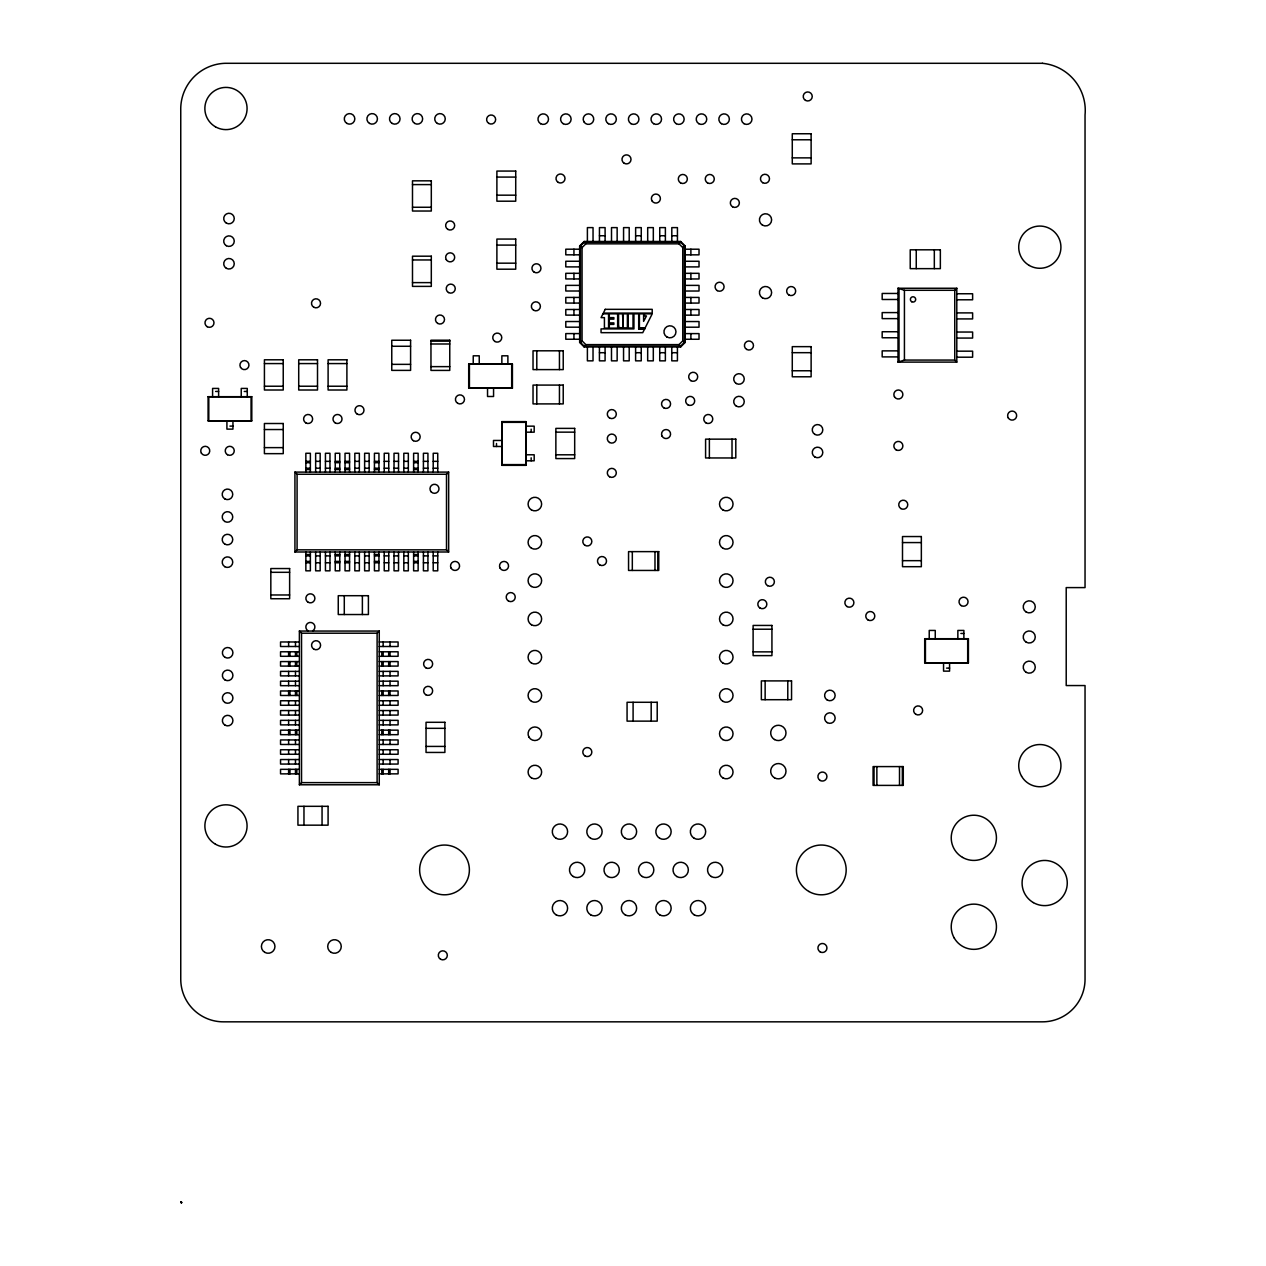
<?xml version="1.0" encoding="UTF-8"?>
<svg xmlns="http://www.w3.org/2000/svg" width="1266" height="1266" viewBox="0 0 1266 1266"><rect width="100%" height="100%" fill="white"/><g stroke="black" fill="none" stroke-linecap="round" stroke-linejoin="round"><path stroke-width="1.5" d="M618.552 325.916L618.552 313.841L622.54 313.841L623.22 326.913L623.299 313.841L627.398 313.841L627.398 326.913L628.189 326.913L628.189 313.841L633.016 313.841L633.016 328.147L619.517 327.672A2.437 2.437 0 0 1 618.583 326.201L618.552 325.868M644.647 328.907L642.748 332.673L601.049 332.673L601.049 328.907L633.934 328.907L633.934 313.841L638.697 313.841L638.697 328.907L644.647 328.907L638.697 328.907M645.011 328.147L652.212 313.841L644.711 313.841L644.711 315.946L646.483 315.946L643.603 321.374L643.603 313.841L639.409 313.857L639.409 328.147L645.011 328.147L639.409 328.163M208.083 420.834L251.792 420.834L251.792 396.717L208.083 396.717L208.083 420.834L251.792 420.834M208.083 396.717L251.792 396.717M579.654 246L584.18 241.474L680.633 241.474L685.159 246L685.159 342.453L680.633 346.979L584.18 346.979L579.654 342.453L579.654 246L580.967 247.281M580.414 246L584.18 242.233L680.633 242.233L684.4 246L684.4 342.453L680.633 346.219L584.18 346.219L580.414 342.453L580.414 246L582.059 247.598L582.059 340.855L585.826 344.621L679.003 344.621L680.633 346.219M582.059 247.598L585.826 243.832L679.003 243.832L680.633 242.233M294.931 551.992L297.083 549.84L446.502 549.84L448.655 551.992L448.655 472.107L294.931 472.107L294.931 551.992L448.655 551.992M468.705 388.203L512.413 388.203L512.413 364.086L468.705 364.086L468.705 388.203L512.413 388.203M468.705 364.086L512.413 364.086M294.931 472.107L297.083 474.259L446.502 474.259L448.655 472.107M525.896 465.334L525.896 421.625L501.779 421.625L501.779 465.334L525.896 465.334L525.896 421.625M501.779 465.334L501.779 421.625M379.262 784.778L377.11 782.625L377.11 633.206L379.262 631.054L299.377 631.054L299.377 784.778L379.262 784.778L379.262 631.054M679.003 344.621L682.77 340.855L682.77 247.598L679.003 243.832M299.377 784.778L301.53 782.625L301.53 633.206L299.377 631.054M956.795 362.108L954.754 360.066L954.754 290.294L956.795 288.252L898.005 288.252L898.005 362.108L956.795 362.108L956.795 288.252M898.005 362.108L904.43 360.066L954.754 360.066M924.702 662.846L968.411 662.846L968.411 638.729L924.702 638.729L924.702 662.846L968.411 662.846M924.702 638.729L968.411 638.729M679.336 242.756L680.633 241.474M579.654 342.453L580.967 341.171M580.414 342.453L582.059 340.855M682.77 247.598L684.4 246M683.846 247.281L685.159 246M584.18 346.219L585.826 344.621M584.18 346.979L585.493 345.697M792.279 139.782L811.126 139.782M792.279 157.87L811.126 157.87M496.889 177.082L515.721 177.082M412.494 184.599L431.31 184.599M496.889 195.17L515.721 195.17M412.494 207.26L431.31 207.26M599.451 235.745L605.101 235.745M635.627 235.745L641.261 235.745M659.744 235.745L665.378 235.745M671.803 235.745L677.437 235.745M496.889 245.098L515.721 245.098M579.654 249.196L565.791 249.196L565.791 254.83L579.654 254.83M685.159 249.212L699.022 249.212L699.022 254.846L685.159 254.846M412.494 259.957L431.31 259.957M579.654 261.255L565.791 261.255L565.791 266.889L579.654 266.889M685.159 261.271L699.022 261.271L699.022 266.904L685.159 266.904M496.889 263.17L515.721 263.17M579.654 273.314L565.791 273.314L565.791 278.947L579.654 278.947M685.159 273.329L699.022 273.329L699.022 278.963L685.159 278.963M412.494 282.619L431.31 282.619M579.654 285.372L565.791 285.372L565.791 291.006L579.654 291.006M685.159 285.388L699.022 285.388L699.022 291.022L685.159 291.022M898.005 288.252L904.43 290.294L954.754 290.294M898.005 293.459L882.18 293.459L882.18 299.488L898.005 299.488M956.795 293.759L972.62 293.759L972.62 299.789L956.795 299.789M579.654 297.431L565.791 297.431L565.791 303.065L579.654 303.065M685.159 297.431L699.022 297.431L699.022 303.08L685.159 303.08M579.654 309.49L565.791 309.49L565.791 315.123L579.654 315.123M685.159 309.49L699.022 309.49L699.022 315.139L685.159 315.139M898.005 312.591L882.18 312.591L882.18 318.621L898.005 318.621M956.795 312.892L972.62 312.892L972.62 318.921L956.795 318.921M579.654 321.532L565.791 321.532L565.791 327.182L579.654 327.182M685.159 321.548L699.022 321.548L699.022 327.198L685.159 327.198M898.005 331.739L882.18 331.739L882.18 337.769L898.005 337.769M956.795 332.04L972.62 332.04L972.62 338.069L956.795 338.069M579.654 333.591L565.791 333.591L565.791 339.241L579.654 339.241M685.159 333.607L699.022 333.607L699.022 339.256L685.159 339.256M430.962 341.155L449.762 341.155M430.962 343.988L449.762 343.988M391.764 346.267L410.595 346.267M898.005 350.872L882.18 350.872L882.18 356.901L898.005 356.901M956.795 351.173L972.62 351.173L972.62 357.202L956.795 357.202M599.435 352.708L605.085 352.708M635.611 352.708L641.245 352.708M659.728 352.708L665.362 352.708M671.787 352.708L677.421 352.708M792.279 352.676L811.126 352.676M264.42 363.579L283.236 363.579M298.713 363.579L317.513 363.579M328.1 363.579L346.9 363.579M391.764 364.355L410.595 364.355M430.962 366.634L449.762 366.634M792.279 370.764L811.126 370.764M264.42 386.225L283.236 386.225M298.713 386.225L317.513 386.225M328.1 386.225L346.9 386.225M215.616 391.447L218.622 391.447M244.243 391.447L247.266 391.447M502.507 422.338L525.168 422.338M229.937 426.104L232.944 426.104M525.896 426.151L534.189 426.151L534.189 432.181L525.896 432.181M264.404 429.538L283.252 429.538M555.869 432.149L574.685 432.149M501.779 440.457L493.487 440.457L493.487 446.487L501.779 446.487M264.404 447.626L283.252 447.626M525.896 454.779L534.189 454.779L534.189 460.808L525.896 460.808M555.869 454.795L574.685 454.795M305.85 461.346L310.376 461.346M315.645 461.346L320.171 461.346M325.441 461.346L329.967 461.346M335.237 461.346L339.763 461.346M345.032 461.346L349.558 461.346M354.828 461.346L359.354 461.346M364.624 461.346L369.15 461.346M374.435 461.346L378.945 461.346M384.231 461.346L388.741 461.346M394.027 461.346L398.537 461.346M403.822 461.346L408.332 461.346M413.618 461.346L418.128 461.346M423.414 461.346L427.924 461.346M433.209 461.346L437.735 461.346M305.85 462.691L310.376 462.691M335.237 462.691L339.763 462.691M345.032 462.691L349.558 462.691M374.435 462.691L378.945 462.691M413.618 462.691L418.128 462.691M502.507 464.606L525.168 464.606M305.85 468.214L310.376 468.214M315.645 468.214L320.171 468.214M325.441 468.214L329.967 468.214M335.237 468.214L339.763 468.214M345.032 468.214L349.558 468.214M354.828 468.214L359.354 468.214M364.624 468.214L369.15 468.214M374.435 468.214L378.945 468.214M384.231 468.214L388.741 468.214M394.027 468.214L398.537 468.214M403.822 468.214L408.332 468.214M413.618 468.214L418.128 468.214M423.414 468.214L427.924 468.214M433.209 468.214L437.735 468.214M305.85 469.559L310.376 469.559M335.237 469.559L339.763 469.559M345.032 469.559L349.558 469.559M374.435 469.559L378.945 469.559M413.618 469.559L418.128 469.559M902.5 542.576L921.347 542.576M305.85 554.54L310.376 554.54M335.237 554.54L339.763 554.54M345.032 554.54L349.558 554.54M374.435 554.54L378.945 554.54M413.618 554.54L418.128 554.54M305.85 555.885L310.376 555.885M315.645 555.885L320.171 555.885M325.441 555.885L329.967 555.885M335.237 555.885L339.763 555.885M345.032 555.885L349.558 555.885M354.828 555.885L359.354 555.885M364.624 555.885L369.15 555.885M374.435 555.885L378.945 555.885M384.231 555.885L388.741 555.885M394.027 555.885L398.537 555.885M403.822 555.885L408.332 555.885M413.618 555.885L418.128 555.885M423.414 555.885L427.924 555.885M433.209 555.885L437.735 555.885M902.5 560.664L921.347 560.664M305.85 561.408L310.376 561.408M335.237 561.408L339.763 561.408M345.032 561.408L349.558 561.408M374.435 561.408L378.945 561.408M413.618 561.408L418.128 561.408M305.85 562.769L310.376 562.769M315.645 562.769L320.171 562.769M325.441 562.769L329.967 562.769M335.237 562.769L339.763 562.769M345.032 562.769L349.558 562.769M354.828 562.769L359.354 562.769M364.624 562.769L369.15 562.769M374.435 562.769L378.945 562.769M384.231 562.769L388.741 562.769M394.027 562.769L398.537 562.769M403.822 562.769L408.332 562.769M413.618 562.769L418.128 562.769M423.414 562.769L427.924 562.769M433.209 562.769L437.735 562.769M270.829 572.311L289.629 572.311M270.829 594.973L289.629 594.973M753.112 629.218L771.928 629.218M301.53 633.206L377.11 633.206M960.878 633.459L963.885 633.459M299.377 641.973L280.546 641.973L280.546 646.499L299.377 646.499M379.262 641.973L398.094 641.973L398.094 646.499L379.262 646.499M299.377 651.784L280.546 651.784L280.546 656.294L299.377 656.294M379.262 651.784L398.094 651.784L398.094 656.294L379.262 656.294M753.112 651.863L771.928 651.863M299.377 661.58L280.546 661.58L280.546 666.09L299.377 666.09M379.262 661.58L398.094 661.58L398.094 666.09L379.262 666.09M946.557 668.116L949.579 668.116M299.377 671.376L280.546 671.376L280.546 675.886L299.377 675.886M379.262 671.376L398.094 671.376L398.094 675.886L379.262 675.886M299.377 681.171L280.546 681.171L280.546 685.681L299.377 685.681M379.262 681.171L398.094 681.171L398.094 685.681L379.262 685.681M299.377 690.967L280.546 690.967L280.546 695.477L299.377 695.477M379.262 690.967L398.094 690.967L398.094 695.477L379.262 695.477M299.377 700.763L280.546 700.763L280.546 705.273L299.377 705.273M379.262 700.763L398.094 700.763L398.094 705.273L379.262 705.273M299.377 710.558L280.546 710.558L280.546 715.084L299.377 715.084M379.262 710.558L398.094 710.558L398.094 715.084L379.262 715.084M299.377 720.354L280.546 720.354L280.546 724.88L299.377 724.88M379.262 720.354L398.094 720.354L398.094 724.88L379.262 724.88M426.041 728.33L444.888 728.33M299.377 730.15L280.546 730.15L280.546 734.676L299.377 734.676M379.262 730.15L398.094 730.15L398.094 734.676L379.262 734.676M299.377 739.945L280.546 739.945L280.546 744.471L299.377 744.471M379.262 739.945L398.094 739.945L398.094 744.471L379.262 744.471M426.041 746.418L444.888 746.418M299.377 749.741L280.546 749.741L280.546 754.267L299.377 754.267M379.262 749.741L398.094 749.741L398.094 754.267L379.262 754.267M299.377 759.537L280.546 759.537L280.546 764.063L299.377 764.063M379.262 759.537L398.094 759.537L398.094 764.063L379.262 764.063M299.377 769.332L280.546 769.332L280.546 773.858L299.377 773.858M379.262 769.332L398.094 769.332L398.094 773.858L379.262 773.858M301.53 782.625L377.11 782.625M181.703 1202.7L180.753 1201.83L181.639 1202.7M584.18 241.474L585.493 242.756M584.18 242.233L585.826 243.832M683.846 341.171L685.159 342.453M682.77 340.855L684.4 342.453M679.336 345.697L680.633 346.979M967.683 639.457L967.683 662.134M963.885 638.729L963.885 630.436L957.856 630.436L957.856 638.729M949.579 662.846L949.579 671.138L943.55 671.138L943.55 662.846M935.258 638.729L935.258 630.436L929.228 630.436L929.228 638.729M934.324 249.813L934.324 268.645M925.43 639.457L925.43 662.134M916.252 249.813L916.252 268.645M904.43 290.294L904.43 360.066M902.342 766.595L902.342 785.395M899.509 766.595L899.509 785.395M899.018 289.265L899.018 361.095M876.863 766.595L876.863 785.395M874.031 766.595L874.031 785.395M787.784 680.902L787.784 699.702M765.139 680.902L765.139 699.702M732.017 439.144L732.017 457.96M709.371 439.144L709.371 457.96M690.888 249.212L690.888 254.846M690.888 273.329L690.888 278.963M690.888 297.431L690.888 303.08M690.888 309.49L690.888 315.139M690.888 333.607L690.888 339.256M677.437 241.474L677.437 227.611L671.803 227.611L671.803 241.474M677.421 346.979L677.421 360.842L671.787 360.842L671.787 346.979M665.378 241.474L665.378 227.611L659.744 227.611L659.744 241.474M665.362 346.979L665.362 360.842L659.728 360.842L659.728 346.979M657.798 551.628L657.798 570.444M654.981 551.628L654.981 570.444M653.319 241.474L653.319 227.611L647.686 227.611L647.686 241.474M653.303 346.979L653.303 360.842L647.67 360.842L647.67 346.979M651.183 702.282L651.183 721.129M641.261 241.474L641.261 227.611L635.627 227.611L635.627 241.474M641.245 346.979L641.245 360.842L635.611 360.842L635.611 346.979M633.095 702.282L633.095 721.129M632.32 551.628L632.32 570.444M629.202 241.474L629.202 227.611L623.568 227.611L623.568 241.474M629.202 346.979L629.202 360.842L623.552 360.842L623.552 346.979M617.143 241.474L617.143 227.611L611.51 227.611L611.51 241.474M617.143 346.979L617.143 360.842L611.494 360.842L611.494 346.979M605.101 241.474L605.101 227.611L599.451 227.611L599.451 241.474M605.085 346.979L605.085 360.842L599.435 360.842L599.435 346.979M593.042 241.474L593.042 227.611L587.392 227.611L587.392 241.474M593.026 346.979L593.026 360.842L587.392 360.842L587.392 346.979M573.941 249.196L573.941 254.83M573.941 273.314L573.941 278.947M573.941 297.431L573.941 303.065M573.941 309.49L573.941 315.123M573.941 333.591L573.941 339.241M559.445 350.809L559.445 369.609M559.445 385.086L559.445 403.901M536.8 350.809L536.8 369.609M536.8 385.086L536.8 403.901M531.166 429.158L531.166 432.181M531.166 457.801L531.166 460.808M511.686 364.814L511.686 387.491M507.888 364.086L507.888 355.809L501.858 355.809L501.858 364.086M496.509 443.48L496.509 446.487M493.566 388.203L493.566 396.495L487.537 396.495L487.537 388.203M479.244 364.086L479.244 355.809L473.231 355.809L473.231 364.086M469.417 364.814L469.417 387.491M446.502 474.259L446.502 549.84M437.735 472.107L437.735 453.275L433.209 453.275L433.209 472.107M437.735 551.992L437.735 570.824L433.209 570.824L433.209 551.992M427.924 472.107L427.924 453.275L423.414 453.275L423.414 472.107M427.924 551.992L427.924 570.824L423.414 570.824L423.414 551.992M418.128 472.107L418.128 453.275L413.618 453.275L413.618 472.107M418.128 551.992L418.128 570.824L413.618 570.824L413.618 551.992M408.332 472.107L408.332 453.275L403.822 453.275L403.822 472.107M408.332 551.992L408.332 570.824L403.822 570.824L403.822 551.992M398.537 472.107L398.537 453.275L394.027 453.275L394.027 472.107M398.537 551.992L398.537 570.824L394.027 570.824L394.027 551.992M390.039 641.973L390.039 646.499M390.039 651.784L390.039 656.294M390.039 661.58L390.039 666.09M390.039 671.376L390.039 675.886M390.039 681.171L390.039 685.681M390.039 690.967L390.039 695.477M390.039 700.763L390.039 705.273M390.039 710.558L390.039 715.084M390.039 720.354L390.039 724.88M390.039 730.15L390.039 734.676M390.039 739.945L390.039 744.471M390.039 749.741L390.039 754.267M390.039 759.537L390.039 764.063M390.039 769.332L390.039 773.858M388.741 472.107L388.741 453.275L384.231 453.275L384.231 472.107M388.741 551.992L388.741 570.824L384.231 570.824L384.231 551.992M388.678 651.784L388.678 656.294M388.678 661.58L388.678 666.09M388.678 690.967L388.678 695.477M388.678 730.15L388.678 734.676M388.678 769.332L388.678 773.858M383.155 641.973L383.155 646.499M383.155 651.784L383.155 656.294M383.155 661.58L383.155 666.09M383.155 671.376L383.155 675.886M383.155 681.171L383.155 685.681M383.155 690.967L383.155 695.477M383.155 700.763L383.155 705.273M383.155 710.558L383.155 715.084M383.155 720.354L383.155 724.88M383.155 730.15L383.155 734.676M383.155 739.945L383.155 744.471M383.155 749.741L383.155 754.267M383.155 759.537L383.155 764.063M383.155 769.332L383.155 773.858M381.81 651.784L381.81 656.294M381.81 661.58L381.81 666.09M381.81 690.967L381.81 695.477M381.81 730.15L381.81 734.676M381.81 769.332L381.81 773.858M378.945 472.107L378.945 453.275L374.435 453.275L374.435 472.107M378.945 551.992L378.945 570.824L374.435 570.824L374.435 551.992M369.15 472.107L369.15 453.275L364.624 453.275L364.624 472.107M369.15 551.992L369.15 570.824L364.624 570.824L364.624 551.992M362.377 595.7L362.377 614.532M359.354 472.107L359.354 453.275L354.828 453.275L354.828 472.107M359.354 551.992L359.354 570.824L354.828 570.824L354.828 551.992M349.558 472.107L349.558 453.275L345.032 453.275L345.032 472.107M349.558 551.992L349.558 570.824L345.032 570.824L345.032 551.992M344.289 595.7L344.289 614.532M339.763 472.107L339.763 453.275L335.237 453.275L335.237 472.107M339.763 551.992L339.763 570.824L335.237 570.824L335.237 551.992M329.967 472.107L329.967 453.275L325.441 453.275L325.441 472.107M329.967 551.992L329.967 570.824L325.441 570.824L325.441 551.992M322.055 806.315L322.055 825.163M320.171 472.107L320.171 453.275L315.645 453.275L315.645 472.107M320.171 551.992L320.171 570.824L315.645 570.824L315.645 551.992M310.376 472.107L310.376 453.275L305.85 453.275L305.85 472.107M310.376 551.992L310.376 570.824L305.85 570.824L305.85 551.992M303.967 806.315L303.967 825.163M297.083 474.259L297.083 549.84M296.83 651.784L296.83 656.294M296.83 661.58L296.83 666.09M296.83 690.967L296.83 695.477M296.83 730.15L296.83 734.676M296.83 769.332L296.83 773.858M295.484 641.973L295.484 646.499M295.484 651.784L295.484 656.294M295.484 661.58L295.484 666.09M295.484 671.376L295.484 675.886M295.484 681.171L295.484 685.681M295.484 690.967L295.484 695.477M295.484 700.763L295.484 705.273M295.484 710.558L295.484 715.084M295.484 720.354L295.484 724.88M295.484 730.15L295.484 734.676M295.484 739.945L295.484 744.471M295.484 749.741L295.484 754.267M295.484 759.537L295.484 764.063M295.484 769.332L295.484 773.858M289.961 651.784L289.961 656.294M289.961 661.58L289.961 666.09M289.961 690.967L289.961 695.477M289.961 730.15L289.961 734.676M289.961 769.332L289.961 773.858M288.616 641.973L288.616 646.499M288.616 651.784L288.616 656.294M288.616 661.58L288.616 666.09M288.616 671.376L288.616 675.886M288.616 681.171L288.616 685.681M288.616 690.967L288.616 695.477M288.616 700.763L288.616 705.273M288.616 710.558L288.616 715.084M288.616 720.354L288.616 724.88M288.616 730.15L288.616 734.676M288.616 739.945L288.616 744.471M288.616 749.741L288.616 754.267M288.616 759.537L288.616 764.063M288.616 769.332L288.616 773.858M251.064 397.445L251.064 420.106M247.266 396.717L247.266 388.425L241.236 388.425L241.236 396.717M232.944 420.834L232.944 429.127L226.915 429.127L226.915 420.834M218.622 396.717L218.622 388.425L212.593 388.425L212.593 396.717M208.795 397.445L208.795 420.106M181.497 1201.845L181.449 1202.684M181.26 1201.845L181.212 1202.684M180.975 1201.845L181.022 1202.684M308.113 630.879A4.526 4.526 0 0 1 306.91 624.059A4.526 4.526 0 0 1 313.841 624.059A4.526 4.526 0 0 1 312.639 630.879M602.964 313.841L601.065 317.624L604.42 317.624L604.42 328.147L608.566 328.147L608.566 313.841L602.964 313.841M605.227 309.331L603.344 313.098L652.212 313.098L652.212 309.331L605.227 309.331M1042.424 63.3L225.063 63.3A45.845 45.845 0 0 0 180.753 110.617L180.753 979.219A42.633 42.633 0 0 0 223.386 1021.836L1042.424 1021.836A42.633 42.633 0 0 0 1085.041 979.219L1085.041 685.555L1066.209 685.555L1066.209 587.598L1085.041 587.598L1085.041 114.969A47.364 47.364 0 0 0 1042.424 63.3M811.126 133.753L792.279 133.753L792.279 163.9L811.126 163.9L811.126 133.753M515.721 171.068L496.889 171.068L496.889 201.199L515.721 201.199L515.721 171.068M431.31 180.832L412.494 180.832L412.494 211.026L431.31 211.026L431.31 180.832M515.721 239.068L496.889 239.068L496.889 269.199L515.721 269.199L515.721 239.068M940.353 249.813L910.222 249.813L910.222 268.645L940.353 268.645L940.353 249.813M431.31 256.191L412.494 256.191L412.494 286.385L431.31 286.385L431.31 256.191M617.65 313.841L609.294 313.841L609.294 317.624L613.868 317.624L613.868 319.127L609.294 319.127L609.294 322.893L613.868 322.893L613.868 324.381L609.294 324.381L609.294 328.147L617.65 328.147L617.65 313.841M410.595 340.238L391.764 340.238L391.764 370.384L410.595 370.384L410.595 340.238M449.762 340.206L430.962 340.206L430.962 370.416L449.762 370.416L449.762 340.206M811.126 346.647L792.279 346.647L792.279 376.793L811.126 376.793L811.126 346.647M563.228 350.809L533.033 350.809L533.033 369.609L563.228 369.609L563.228 350.809M283.236 359.797L264.42 359.797L264.42 390.007L283.236 390.007L283.236 359.797M317.513 359.797L298.713 359.797L298.713 390.007L317.513 390.007L317.513 359.797M346.9 359.797L328.1 359.797L328.1 390.007L346.9 390.007L346.9 359.797M563.228 385.086L533.033 385.086L533.033 403.901L563.228 403.901L563.228 385.086M283.252 423.509L264.404 423.509L264.404 453.655L283.252 453.655L283.252 423.509M574.685 428.383L555.869 428.383L555.869 458.577L574.685 458.577L574.685 428.383M735.799 439.144L705.589 439.144L705.589 457.96L735.799 457.96L735.799 439.144M921.347 536.547L902.5 536.547L902.5 566.693L921.347 566.693L921.347 536.547M658.747 551.628L628.553 551.628L628.553 570.444L658.747 570.444L658.747 551.628M289.629 568.545L270.829 568.545L270.829 598.739L289.629 598.739L289.629 568.545M368.406 595.7L338.259 595.7L338.259 614.532L368.406 614.532L368.406 595.7M771.928 625.436L753.112 625.436L753.112 655.63L771.928 655.63L771.928 625.436M791.551 680.902L761.357 680.902L761.357 699.702L791.551 699.702L791.551 680.902M657.212 702.282L627.066 702.282L627.066 721.129L657.212 721.129L657.212 702.282M444.888 722.3L426.041 722.3L426.041 752.447L444.888 752.447L444.888 722.3M903.275 766.595L873.081 766.595L873.081 785.395L903.275 785.395L903.275 766.595M328.084 806.315L297.937 806.315L297.937 825.163L328.084 825.163L328.084 806.315M666.945 337.025A6.029 6.029 0 0 0 675.981 331.803A6.029 6.029 0 0 0 666.945 326.581A6.029 6.029 0 0 0 666.945 337.025M313.81 649.141A4.526 4.526 0 0 0 320.599 645.217A4.526 4.526 0 0 0 313.81 641.308A4.526 4.526 0 0 0 313.81 649.141M437.735 323.431A4.526 4.526 0 0 0 444.508 319.507A4.526 4.526 0 0 0 437.735 315.598A4.526 4.526 0 0 0 437.735 323.431M227.484 454.731A4.526 4.526 0 0 0 234.257 450.823A4.526 4.526 0 0 0 227.484 446.898A4.526 4.526 0 0 0 227.484 454.731M808.847 891.47A24.877 24.877 0 0 0 846.179 869.916A24.877 24.877 0 0 0 808.847 848.378A24.877 24.877 0 0 0 808.847 891.47M556.122 914.827A7.659 7.659 0 0 0 567.611 908.197A7.659 7.659 0 0 0 556.122 901.566A7.659 7.659 0 0 0 556.122 914.827M457.691 403.316A4.526 4.526 0 0 0 464.48 399.391A4.526 4.526 0 0 0 457.691 395.483A4.526 4.526 0 0 0 457.691 403.316M432.07 891.47A24.877 24.877 0 0 0 469.385 869.916A24.877 24.877 0 0 0 432.07 848.378A24.877 24.877 0 0 0 432.07 891.47M495.006 341.519A4.526 4.526 0 0 0 501.779 337.595A4.526 4.526 0 0 0 495.006 333.686A4.526 4.526 0 0 0 495.006 341.519M446.249 259.609A4.526 4.526 0 0 0 454.083 259.609A4.526 4.526 0 0 0 450.158 252.82A4.526 4.526 0 0 0 446.249 259.609M954.248 938.043A22.614 22.614 0 0 0 993.414 938.043A22.614 22.614 0 0 0 973.839 904.13A22.614 22.614 0 0 0 954.248 938.043M201.341 453.07A4.526 4.526 0 0 0 209.159 453.07A4.526 4.526 0 0 0 205.25 446.297A4.526 4.526 0 0 0 201.341 453.07M447.895 229.415A4.526 4.526 0 0 0 454.684 225.506A4.526 4.526 0 0 0 447.895 221.582A4.526 4.526 0 0 0 447.895 229.415M1033.372 902.611A22.614 22.614 0 0 0 1067.27 883.035A22.614 22.614 0 0 0 1033.372 863.459A22.614 22.614 0 0 0 1033.372 902.611M240.524 367.362A4.526 4.526 0 0 0 248.358 367.362A4.526 4.526 0 0 0 244.433 360.588A4.526 4.526 0 0 0 240.524 367.362M651.974 200.819A4.526 4.526 0 0 0 659.808 200.819A4.526 4.526 0 0 0 655.883 194.046A4.526 4.526 0 0 0 651.974 200.819M962.524 857.398A22.614 22.614 0 0 0 996.437 837.823A22.614 22.614 0 0 0 962.524 818.247A22.614 22.614 0 0 0 962.524 857.398M746.687 349.432A4.526 4.526 0 0 0 753.476 345.507A4.526 4.526 0 0 0 746.687 341.598A4.526 4.526 0 0 0 746.687 349.432M414.742 123.435A5.27 5.27 0 0 0 422.654 118.862A5.27 5.27 0 0 0 414.742 114.304A5.27 5.27 0 0 0 414.742 123.435M413.381 440.695A4.526 4.526 0 0 0 420.17 436.786A4.526 4.526 0 0 0 413.381 432.877A4.526 4.526 0 0 0 413.381 440.695M687.913 404.819A4.526 4.526 0 0 0 694.702 400.895A4.526 4.526 0 0 0 687.913 396.986A4.526 4.526 0 0 0 687.913 404.819M805.477 100.378A4.526 4.526 0 0 0 812.25 96.453A4.526 4.526 0 0 0 805.477 92.545A4.526 4.526 0 0 0 805.477 100.378M534.189 272.19A4.526 4.526 0 0 0 540.962 268.265A4.526 4.526 0 0 0 534.189 264.357A4.526 4.526 0 0 0 534.189 272.19M500.133 568.197A4.526 4.526 0 0 0 507.951 568.197A4.526 4.526 0 0 0 504.042 561.408A4.526 4.526 0 0 0 500.133 568.197M533.619 310.249A4.526 4.526 0 0 0 540.392 306.325A4.526 4.526 0 0 0 533.619 302.416A4.526 4.526 0 0 0 533.619 310.249M531.467 509.945A6.789 6.789 0 0 0 541.642 504.058A6.789 6.789 0 0 0 531.467 498.187A6.789 6.789 0 0 0 531.467 509.945M662.15 436.311A4.526 4.526 0 0 0 669.983 436.311A4.526 4.526 0 0 0 666.058 429.538A4.526 4.526 0 0 0 662.15 436.311M915.872 714.341A4.526 4.526 0 0 0 922.645 710.416A4.526 4.526 0 0 0 915.872 706.507A4.526 4.526 0 0 0 915.872 714.341M531.467 777.91A6.789 6.789 0 0 0 541.642 772.038A6.789 6.789 0 0 0 531.467 766.167A6.789 6.789 0 0 0 531.467 777.91M1008.227 417.859A4.526 4.526 0 0 0 1016.06 417.859A4.526 4.526 0 0 0 1012.151 411.07A4.526 4.526 0 0 0 1008.227 417.859M308.113 602.252A4.526 4.526 0 0 0 314.902 598.343A4.526 4.526 0 0 0 308.113 594.419A4.526 4.526 0 0 0 308.113 602.252M225.016 725.165A5.27 5.27 0 0 0 232.928 720.591A5.27 5.27 0 0 0 225.016 716.034A5.27 5.27 0 0 0 225.016 725.165M425.867 667.815A4.526 4.526 0 0 0 432.655 663.89A4.526 4.526 0 0 0 425.867 659.982A4.526 4.526 0 0 0 425.867 667.815M717.3 290.642A4.526 4.526 0 0 0 724.089 286.733A4.526 4.526 0 0 0 717.3 282.824A4.526 4.526 0 0 0 717.3 290.642M224.842 498.915A5.27 5.27 0 0 0 232.754 494.341A5.27 5.27 0 0 0 224.842 489.768A5.27 5.27 0 0 0 224.842 498.915M508.457 601.018A4.526 4.526 0 0 0 515.246 597.093A4.526 4.526 0 0 0 508.457 593.184A4.526 4.526 0 0 0 508.457 601.018M224.842 521.513A5.27 5.27 0 0 0 232.754 516.955A5.27 5.27 0 0 0 224.842 512.382A5.27 5.27 0 0 0 224.842 521.513M896.091 449.841A4.526 4.526 0 0 0 902.88 445.917A4.526 4.526 0 0 0 896.091 442.008A4.526 4.526 0 0 0 896.091 449.841M224.842 544.127A5.27 5.27 0 0 0 232.754 539.553A5.27 5.27 0 0 0 224.842 534.996A5.27 5.27 0 0 0 224.842 544.127M207.228 326.723A4.526 4.526 0 0 0 214.001 322.798A4.526 4.526 0 0 0 207.228 318.89A4.526 4.526 0 0 0 207.228 326.723M894.445 396.749A4.526 4.526 0 0 0 902.278 396.749A4.526 4.526 0 0 0 898.354 389.975A4.526 4.526 0 0 0 894.445 396.749M224.842 566.725A5.27 5.27 0 0 0 232.754 562.167A5.27 5.27 0 0 0 224.842 557.594A5.27 5.27 0 0 0 224.842 566.725M488.866 123.435A4.526 4.526 0 0 0 495.655 119.51A4.526 4.526 0 0 0 488.866 115.602A4.526 4.526 0 0 0 488.866 123.435M722.886 663.067A6.789 6.789 0 0 0 733.046 657.196A6.789 6.789 0 0 0 722.886 651.31A6.789 6.789 0 0 0 722.886 663.067M392.144 123.435A5.27 5.27 0 0 0 400.056 118.862A5.27 5.27 0 0 0 392.144 114.304A5.27 5.27 0 0 0 392.144 123.435M767.592 585.667A4.526 4.526 0 0 0 774.381 581.759A4.526 4.526 0 0 0 767.592 577.834A4.526 4.526 0 0 0 767.592 585.667M528.982 737.144A6.789 6.789 0 0 0 540.74 737.144A6.789 6.789 0 0 0 534.869 726.969A6.789 6.789 0 0 0 528.982 737.144M608.424 123.704A5.27 5.27 0 0 0 616.336 119.146A5.27 5.27 0 0 0 608.424 114.573A5.27 5.27 0 0 0 608.424 123.704M722.886 739.629A6.789 6.789 0 0 0 733.046 733.758A6.789 6.789 0 0 0 722.886 727.887A6.789 6.789 0 0 0 722.886 739.629M722.886 509.945A6.789 6.789 0 0 0 733.046 504.058A6.789 6.789 0 0 0 722.886 498.187A6.789 6.789 0 0 0 722.886 509.945M583.895 121.773A5.27 5.27 0 0 0 593.026 121.773A5.27 5.27 0 0 0 588.453 113.861A5.27 5.27 0 0 0 583.895 121.773M1026.22 672.357A6.029 6.029 0 0 0 1035.272 667.135A6.029 6.029 0 0 0 1026.22 661.912A6.029 6.029 0 0 0 1026.22 672.357M563.212 123.704A5.27 5.27 0 0 0 571.124 119.146A5.27 5.27 0 0 0 563.212 114.573A5.27 5.27 0 0 0 563.212 123.704M1026.22 642.21A6.029 6.029 0 0 0 1035.272 636.988A6.029 6.029 0 0 0 1026.22 631.766A6.029 6.029 0 0 0 1026.22 642.21M736.337 383.535A5.27 5.27 0 0 0 744.25 378.977A5.27 5.27 0 0 0 736.337 374.404A5.27 5.27 0 0 0 736.337 383.535M1026.22 612.079A6.029 6.029 0 0 0 1035.272 606.857A6.029 6.029 0 0 0 1026.22 601.635A6.029 6.029 0 0 0 1026.22 612.079M736.337 406.149A5.27 5.27 0 0 0 744.25 401.575A5.27 5.27 0 0 0 736.337 397.018A5.27 5.27 0 0 0 736.337 406.149M694.179 838.266A7.659 7.659 0 0 0 705.668 831.635A7.659 7.659 0 0 0 694.179 825.005A7.659 7.659 0 0 0 694.179 838.266M659.665 838.266A7.659 7.659 0 0 0 671.154 831.635A7.659 7.659 0 0 0 659.665 825.005A7.659 7.659 0 0 0 659.665 838.266M814.893 434.412A5.27 5.27 0 0 0 822.805 429.839A5.27 5.27 0 0 0 814.893 425.265A5.27 5.27 0 0 0 814.893 434.412M814.893 457.01A5.27 5.27 0 0 0 822.805 452.437A5.27 5.27 0 0 0 814.893 447.879A5.27 5.27 0 0 0 814.893 457.01M625.151 838.266A7.659 7.659 0 0 0 636.64 831.635A7.659 7.659 0 0 0 625.151 825.005A7.659 7.659 0 0 0 625.151 838.266M827.236 722.633A5.27 5.27 0 0 0 835.149 718.059A5.27 5.27 0 0 0 827.236 713.502A5.27 5.27 0 0 0 827.236 722.633M590.636 838.266A7.659 7.659 0 0 0 602.125 831.635A7.659 7.659 0 0 0 590.636 825.005A7.659 7.659 0 0 0 590.636 838.266M827.236 700.019A5.27 5.27 0 0 0 835.149 695.461A5.27 5.27 0 0 0 827.236 690.888A5.27 5.27 0 0 0 827.236 700.019M556.122 838.266A7.659 7.659 0 0 0 567.611 831.635A7.659 7.659 0 0 0 556.122 825.005A7.659 7.659 0 0 0 556.122 838.266M774.507 739.55A7.659 7.659 0 0 0 785.996 732.919A7.659 7.659 0 0 0 774.507 726.288A7.659 7.659 0 0 0 774.507 739.55M711.365 876.547A7.659 7.659 0 0 0 722.854 869.916A7.659 7.659 0 0 0 711.365 863.285A7.659 7.659 0 0 0 711.365 876.547M774.507 777.83A7.659 7.659 0 0 0 785.996 771.2A7.659 7.659 0 0 0 774.507 764.569A7.659 7.659 0 0 0 774.507 777.83M676.851 876.547A7.659 7.659 0 0 0 688.34 869.916A7.659 7.659 0 0 0 676.851 863.285A7.659 7.659 0 0 0 676.851 876.547M762.464 297.874A6.124 6.124 0 0 0 771.643 292.588A6.124 6.124 0 0 0 762.464 287.287A6.124 6.124 0 0 0 762.464 297.874M642.337 876.547A7.659 7.659 0 0 0 653.826 869.916A7.659 7.659 0 0 0 642.337 863.285A7.659 7.659 0 0 0 642.337 876.547M607.822 876.547A7.659 7.659 0 0 0 619.311 869.916A7.659 7.659 0 0 0 607.822 863.285A7.659 7.659 0 0 0 607.822 876.547M558.243 182.399A4.526 4.526 0 0 0 565.016 178.49A4.526 4.526 0 0 0 558.243 174.581A4.526 4.526 0 0 0 558.243 182.399M451.139 568.197A4.526 4.526 0 0 0 458.972 568.197A4.526 4.526 0 0 0 455.064 561.408A4.526 4.526 0 0 0 451.139 568.197M437.356 123.435A5.27 5.27 0 0 0 445.268 118.862A5.27 5.27 0 0 0 437.356 114.304A5.27 5.27 0 0 0 437.356 123.435M961.274 605.639A4.526 4.526 0 0 0 968.063 601.73A4.526 4.526 0 0 0 961.274 597.805A4.526 4.526 0 0 0 961.274 605.639M624.233 163.298A4.526 4.526 0 0 0 631.022 159.374A4.526 4.526 0 0 0 624.233 155.465A4.526 4.526 0 0 0 624.233 163.298M357.202 414.093A4.526 4.526 0 0 0 363.991 410.184A4.526 4.526 0 0 0 357.202 406.275A4.526 4.526 0 0 0 357.202 414.093M226.345 223.101A5.27 5.27 0 0 0 234.257 218.543A5.27 5.27 0 0 0 226.345 213.97A5.27 5.27 0 0 0 226.345 223.101M585.05 545.361A4.526 4.526 0 0 0 591.839 541.437A4.526 4.526 0 0 0 585.05 537.528A4.526 4.526 0 0 0 585.05 545.361M706.001 422.907A4.526 4.526 0 0 0 712.774 418.983A4.526 4.526 0 0 0 706.001 415.074A4.526 4.526 0 0 0 706.001 422.907M609.547 476.776A4.526 4.526 0 0 0 616.32 472.867A4.526 4.526 0 0 0 609.547 468.958A4.526 4.526 0 0 0 609.547 476.776M820.162 951.905A4.526 4.526 0 0 0 826.951 947.997A4.526 4.526 0 0 0 820.162 944.072A4.526 4.526 0 0 0 820.162 951.905M226.345 245.715A5.27 5.27 0 0 0 234.257 241.141A5.27 5.27 0 0 0 226.345 236.568A5.27 5.27 0 0 0 226.345 245.715M599.752 564.952A4.526 4.526 0 0 0 606.525 561.028A4.526 4.526 0 0 0 599.752 557.119A4.526 4.526 0 0 0 599.752 564.952M722.886 777.91A6.789 6.789 0 0 0 733.046 772.038A6.789 6.789 0 0 0 722.886 766.167A6.789 6.789 0 0 0 722.886 777.91M369.53 123.435A5.27 5.27 0 0 0 377.442 118.862A5.27 5.27 0 0 0 369.53 114.304A5.27 5.27 0 0 0 369.53 123.435M264.784 952.364A6.789 6.789 0 0 0 274.959 946.493A6.789 6.789 0 0 0 264.784 940.606A6.789 6.789 0 0 0 264.784 952.364M707.504 182.89A4.526 4.526 0 0 0 714.293 178.981A4.526 4.526 0 0 0 707.504 175.056A4.526 4.526 0 0 0 707.504 182.89M331.091 952.364A6.789 6.789 0 0 0 341.266 946.493A6.789 6.789 0 0 0 331.091 940.606A6.789 6.789 0 0 0 331.091 952.364M721.462 123.704A5.27 5.27 0 0 0 729.374 119.146A5.27 5.27 0 0 0 721.462 114.573A5.27 5.27 0 0 0 721.462 123.704M698.848 123.704A5.27 5.27 0 0 0 706.76 119.146A5.27 5.27 0 0 0 698.848 114.573A5.27 5.27 0 0 0 698.848 123.704M676.25 123.704A5.27 5.27 0 0 0 684.162 119.146A5.27 5.27 0 0 0 676.25 114.573A5.27 5.27 0 0 0 676.25 123.704M653.636 123.704A5.27 5.27 0 0 0 661.548 119.146A5.27 5.27 0 0 0 653.636 114.573A5.27 5.27 0 0 0 653.636 123.704M631.038 123.704A5.27 5.27 0 0 0 638.95 119.146A5.27 5.27 0 0 0 631.038 114.573A5.27 5.27 0 0 0 631.038 123.704M609.547 442.499A4.526 4.526 0 0 0 616.32 438.574A4.526 4.526 0 0 0 609.547 434.665A4.526 4.526 0 0 0 609.547 442.499M540.598 123.704A5.27 5.27 0 0 0 548.51 119.146A5.27 5.27 0 0 0 540.598 114.573A5.27 5.27 0 0 0 540.598 123.704M305.85 422.907A4.526 4.526 0 0 0 312.639 418.983A4.526 4.526 0 0 0 305.85 415.074A4.526 4.526 0 0 0 305.85 422.907M609.547 418.002A4.526 4.526 0 0 0 616.32 414.093A4.526 4.526 0 0 0 609.547 410.168A4.526 4.526 0 0 0 609.547 418.002M680.554 182.89A4.526 4.526 0 0 0 687.343 178.981A4.526 4.526 0 0 0 680.554 175.056A4.526 4.526 0 0 0 680.554 182.89M820.162 780.473A4.526 4.526 0 0 0 826.951 776.549A4.526 4.526 0 0 0 820.162 772.64A4.526 4.526 0 0 0 820.162 780.473M760.059 608.091A4.526 4.526 0 0 0 766.848 604.183A4.526 4.526 0 0 0 760.059 600.274A4.526 4.526 0 0 0 760.059 608.091M900.996 508.631A4.526 4.526 0 0 0 907.769 504.707A4.526 4.526 0 0 0 900.996 500.798A4.526 4.526 0 0 0 900.996 508.631M847.112 606.588A4.526 4.526 0 0 0 853.901 602.679A4.526 4.526 0 0 0 847.112 598.755A4.526 4.526 0 0 0 847.112 606.588M690.935 380.702A4.526 4.526 0 0 0 697.708 376.793A4.526 4.526 0 0 0 690.935 372.869A4.526 4.526 0 0 0 690.935 380.702M762.464 225.142A6.124 6.124 0 0 0 771.643 219.841A6.124 6.124 0 0 0 762.464 214.555A6.124 6.124 0 0 0 762.464 225.142M625.151 914.827A7.659 7.659 0 0 0 636.64 908.197A7.659 7.659 0 0 0 625.151 901.566A7.659 7.659 0 0 0 625.151 914.827M590.636 914.827A7.659 7.659 0 0 0 602.125 908.197A7.659 7.659 0 0 0 590.636 901.566A7.659 7.659 0 0 0 590.636 914.827M722.886 586.506A6.789 6.789 0 0 0 733.046 580.619A6.789 6.789 0 0 0 722.886 574.748A6.789 6.789 0 0 0 722.886 586.506M215.426 126.79A21.095 21.095 0 0 0 247.076 108.512A21.095 21.095 0 0 0 215.426 90.234A21.095 21.095 0 0 0 215.426 126.79M1029.274 265.449A21.095 21.095 0 0 0 1060.924 247.171A21.095 21.095 0 0 0 1029.274 228.893A21.095 21.095 0 0 0 1029.274 265.449M1021.551 776.185A21.095 21.095 0 0 0 1058.107 776.185A21.095 21.095 0 0 0 1039.829 744.535A21.095 21.095 0 0 0 1021.551 776.185M215.426 844.185A21.095 21.095 0 0 0 247.076 825.907A21.095 21.095 0 0 0 215.426 807.645A21.095 21.095 0 0 0 215.426 844.185M225.016 657.339A5.27 5.27 0 0 0 232.928 652.781A5.27 5.27 0 0 0 225.016 648.208A5.27 5.27 0 0 0 225.016 657.339M225.016 679.953A5.27 5.27 0 0 0 232.928 675.379A5.27 5.27 0 0 0 225.016 670.806A5.27 5.27 0 0 0 225.016 679.953M225.016 702.551A5.27 5.27 0 0 0 232.928 697.993A5.27 5.27 0 0 0 225.016 693.42A5.27 5.27 0 0 0 225.016 702.551M226.345 268.313A5.27 5.27 0 0 0 234.257 263.755A5.27 5.27 0 0 0 226.345 259.182A5.27 5.27 0 0 0 226.345 268.313M313.762 307.227A4.526 4.526 0 0 0 320.551 303.318A4.526 4.526 0 0 0 313.762 299.393A4.526 4.526 0 0 0 313.762 307.227M440.552 959.248A4.526 4.526 0 0 0 447.325 955.339A4.526 4.526 0 0 0 440.552 951.415A4.526 4.526 0 0 0 440.552 959.248M732.571 206.801A4.526 4.526 0 0 0 739.36 202.892A4.526 4.526 0 0 0 732.571 198.984A4.526 4.526 0 0 0 732.571 206.801M788.892 294.978A4.526 4.526 0 0 0 795.681 291.053A4.526 4.526 0 0 0 788.892 287.145A4.526 4.526 0 0 0 788.892 294.978M448.48 292.541A4.526 4.526 0 0 0 455.254 288.616A4.526 4.526 0 0 0 448.48 284.708A4.526 4.526 0 0 0 448.48 292.541M585.05 755.976A4.526 4.526 0 0 0 591.839 752.067A4.526 4.526 0 0 0 585.05 748.143A4.526 4.526 0 0 0 585.05 755.976M425.867 694.765A4.526 4.526 0 0 0 432.655 690.84A4.526 4.526 0 0 0 425.867 686.932A4.526 4.526 0 0 0 425.867 694.765M762.718 182.7A4.526 4.526 0 0 0 769.491 178.775A4.526 4.526 0 0 0 762.718 174.866A4.526 4.526 0 0 0 762.718 182.7M868.017 619.96A4.526 4.526 0 0 0 874.806 616.051A4.526 4.526 0 0 0 868.017 612.127A4.526 4.526 0 0 0 868.017 619.96M335.237 422.907A4.526 4.526 0 0 0 342.026 418.983A4.526 4.526 0 0 0 335.237 415.074A4.526 4.526 0 0 0 335.237 422.907M663.795 407.826A4.526 4.526 0 0 0 670.584 403.917A4.526 4.526 0 0 0 663.795 399.993A4.526 4.526 0 0 0 663.795 407.826M722.886 701.348A6.789 6.789 0 0 0 733.046 695.477A6.789 6.789 0 0 0 722.886 689.59A6.789 6.789 0 0 0 722.886 701.348M722.886 624.787A6.789 6.789 0 0 0 733.046 618.916A6.789 6.789 0 0 0 722.886 613.029A6.789 6.789 0 0 0 722.886 624.787M722.886 548.225A6.789 6.789 0 0 0 733.046 542.339A6.789 6.789 0 0 0 722.886 536.467A6.789 6.789 0 0 0 722.886 548.225M531.467 548.225A6.789 6.789 0 0 0 541.642 542.339A6.789 6.789 0 0 0 531.467 536.467A6.789 6.789 0 0 0 531.467 548.225M531.467 586.506A6.789 6.789 0 0 0 541.642 580.619A6.789 6.789 0 0 0 531.467 574.748A6.789 6.789 0 0 0 531.467 586.506M531.467 624.787A6.789 6.789 0 0 0 541.642 618.916A6.789 6.789 0 0 0 531.467 613.029A6.789 6.789 0 0 0 531.467 624.787M531.467 663.067A6.789 6.789 0 0 0 541.642 657.196A6.789 6.789 0 0 0 531.467 651.31A6.789 6.789 0 0 0 531.467 663.067M531.467 701.348A6.789 6.789 0 0 0 541.642 695.477A6.789 6.789 0 0 0 531.467 689.59A6.789 6.789 0 0 0 531.467 701.348M573.308 876.547A7.659 7.659 0 0 0 584.797 869.916A7.659 7.659 0 0 0 573.308 863.285A7.659 7.659 0 0 0 573.308 876.547M694.179 914.827A7.659 7.659 0 0 0 705.668 908.197A7.659 7.659 0 0 0 694.179 901.566A7.659 7.659 0 0 0 694.179 914.827M659.665 914.827A7.659 7.659 0 0 0 671.154 908.197A7.659 7.659 0 0 0 659.665 901.566A7.659 7.659 0 0 0 659.665 914.827M346.916 123.435A5.27 5.27 0 0 0 354.828 118.862A5.27 5.27 0 0 0 346.916 114.304A5.27 5.27 0 0 0 346.916 123.435M744.076 123.704A5.27 5.27 0 0 0 751.988 119.146A5.27 5.27 0 0 0 744.076 114.573A5.27 5.27 0 0 0 744.076 123.704M431.295 491.999A4.526 4.526 0 0 0 438.859 489.974A4.526 4.526 0 0 0 433.32 484.435A4.526 4.526 0 0 0 431.295 491.999M911.71 301.735A2.674 2.674 0 0 0 915.698 299.425A2.674 2.674 0 0 0 911.71 297.114A2.674 2.674 0 0 0 911.71 301.735"/></g></svg>
